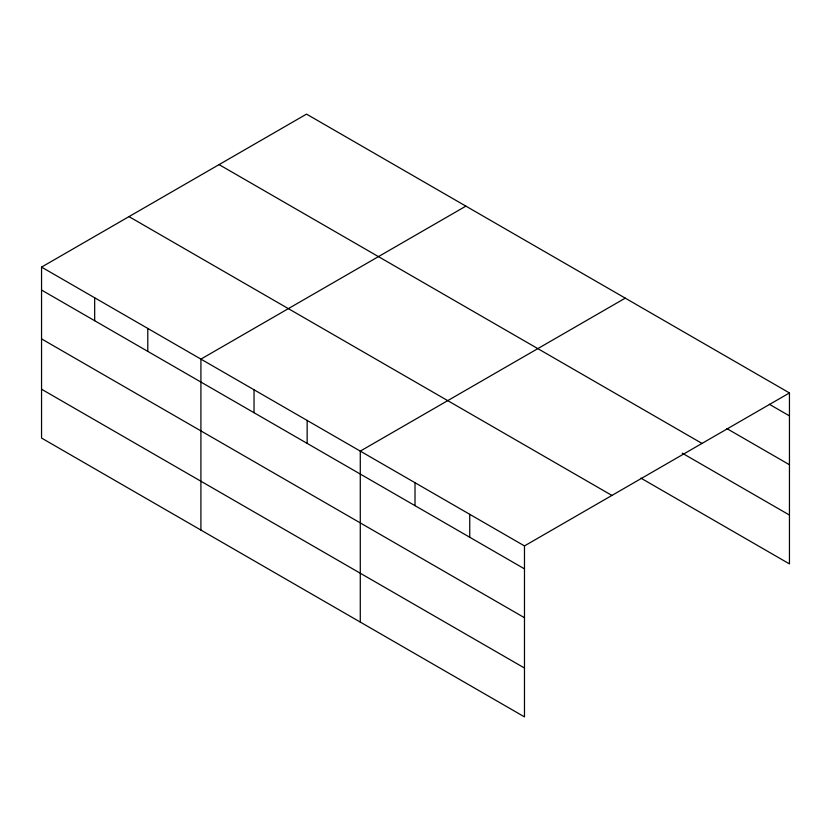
<?xml version="1.0" encoding="UTF-8"?>
<svg xmlns="http://www.w3.org/2000/svg" width="831" height="831" viewBox="0 0 831 831"><rect width="100%" height="100%" fill="white"/><g stroke="black" fill="none" stroke-linecap="round" stroke-linejoin="round"><path stroke-width="1.25" d="M41.55 267.104L524.475 545.915L524.475 716.883L41.55 438.062L41.55 267.104L306.525 114.117L789.45 392.938L789.45 563.896L640.898 478.126M465.89 206.13L200.915 359.117L200.915 530.074M625.255 298.142L360.28 451.119L360.28 622.087M524.475 545.915L789.45 392.938M769.34 404.271L789.45 415.884M726.896 428.609L789.45 464.726M219.083 164.611L702.008 443.422M682.22 453.144L789.45 515.054M128.992 216.621L611.917 495.432M41.55 290.05L524.475 568.861M41.55 338.892L524.475 617.713M41.55 389.22L524.475 668.031M469.744 514.316L469.744 537.262M415.012 482.718L415.012 505.664M307.158 420.455L307.158 443.401M254.037 389.781L254.037 412.727M147.793 328.442L147.793 351.388M94.672 297.778L94.672 320.724"/></g></svg>
